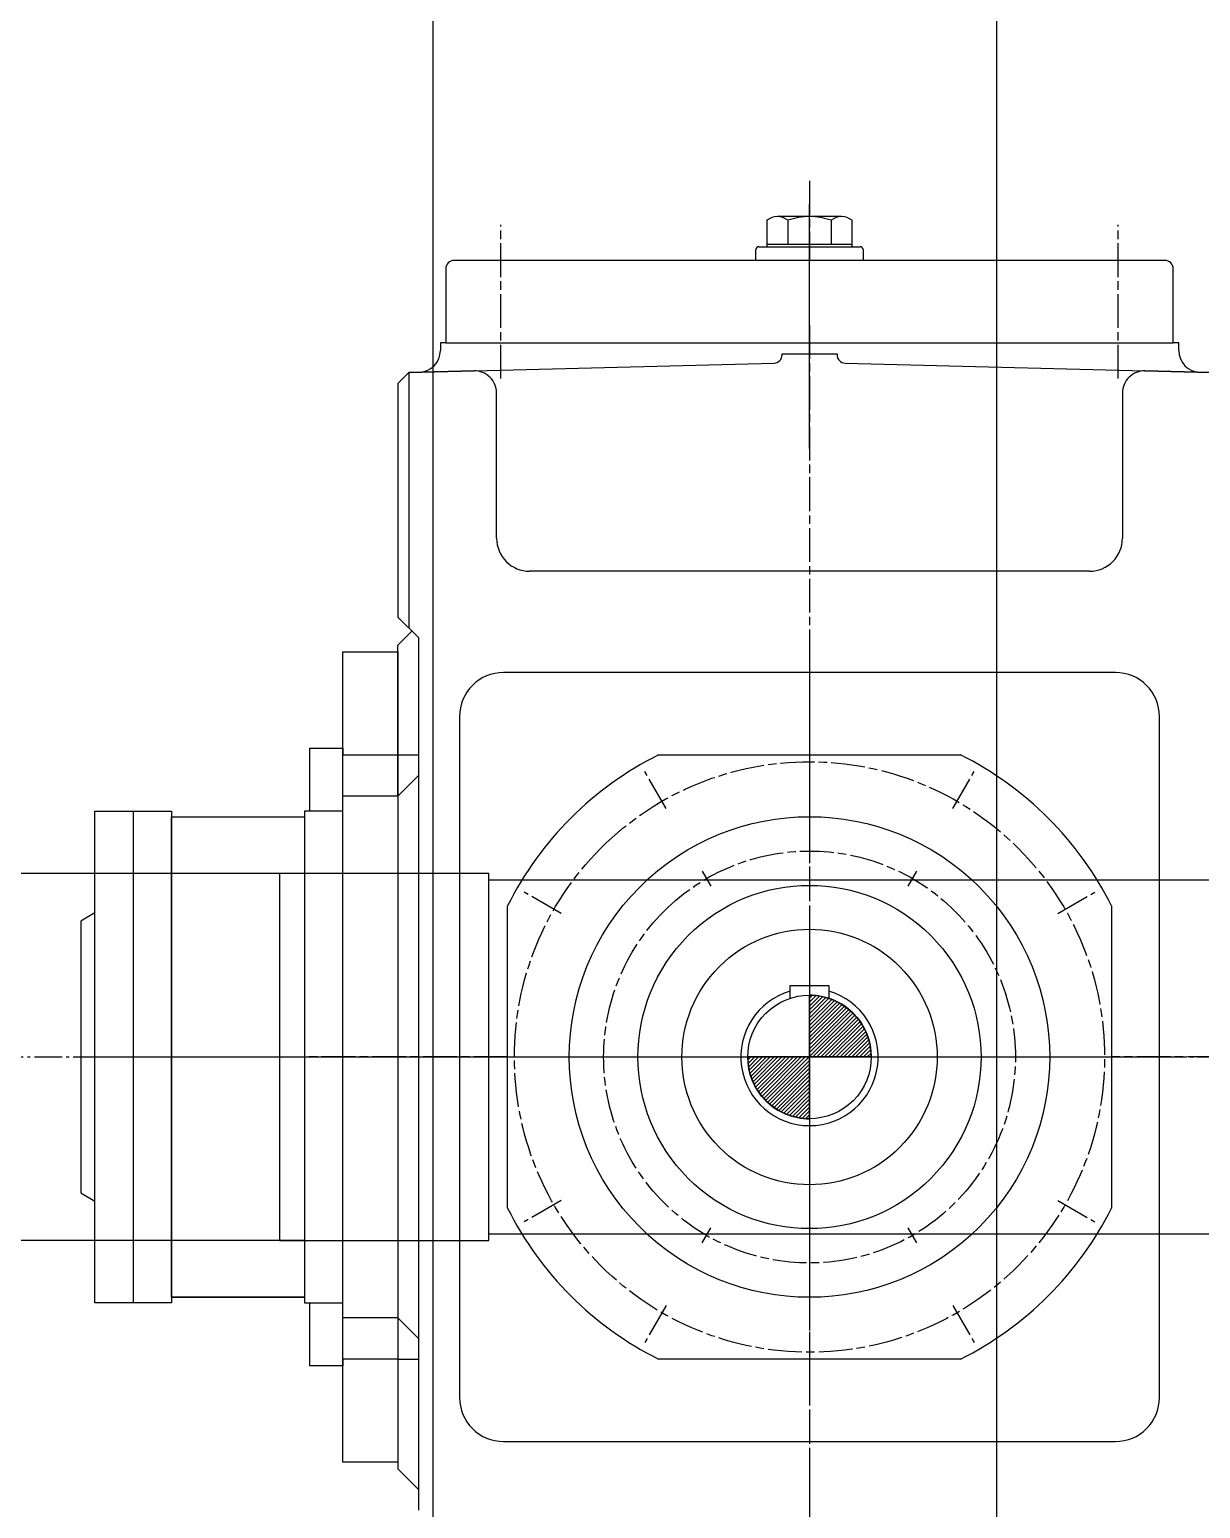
# Model space of a CAD drawing. Header units: millimetres. Extents: x -1263456 to 2767218, y -83310 to 50301.
# Drawn here: x 1104208 to 1104623, y -21890 to -21365 of the extents above; entities that cross this region are included whole.
import ezdxf

# ---------------------------------------------------------------- set-up
doc = ezdxf.new("R2010")
doc.units = ezdxf.units.MM
doc.linetypes.add('AM_DIN_G_W050', pattern=[13.75, 9.75, -1.5, 1, -1.5])
doc.linetypes.add('AM_ISO08W050', pattern=[18, 12, -1.5, 3, -1.5])
doc.layers.get('0').update_dxf_attribs({"color": 255, "lineweight": 50})
for name, color, linetype in [('11', 7, 'Continuous'), ('4', 3, 'Continuous'), ('P-AM_7', 2, 'AM_DIN_G_W050')]:
    doc.layers.add(name, color=color, linetype=linetype)
doc.layers.add('5', color=7, linetype='Continuous', lineweight=0, plot=False)
for name, color, linetype, lineweight in [('AM_0', 7, 'Continuous', 50), ('AM_7', 4, 'AM_ISO08W050', 25), ('AM_8', 1, 'Continuous', 25)]:
    doc.layers.add(name, color=color, linetype=linetype, lineweight=lineweight)

# ---------------------------------------------------------------- blocks, each defined once
blk = doc.blocks.new('gearbox with bearing')
for p, q in [((2705.767785531181, 65.10170487200958), (2481.33435910397, 65.08609271555906)), ((2884.999999999996, 0.0001145745482062921), (2884.999999999996, 21.91710238080123)), ((2884.999999999996, 0.0001145745482062921), (2884.999999999996, 21.91710238080123)), ((2884.999999999996, 0.0001145745482062921), (2863.083012193794, 0.0001145745482062921)), ((2884.999999999996, -21.91705684737826), (2884.999999999996, 0.0001145745482062921)), ((2906.916994137773, 0.0001145745482062921), (2884.999999999996, 0.0001145745482062921)), ((2705.767785531181, -65.09581777460699), (2481.33435910397, -65.08609271490423))]:
    blk.add_line(p, q)
for centre, major_axis, ratio, start_param, end_param in [((2885.00001953942, 0.0001277824048884213), (15.49764136161155, 15.49764136161155), 0.9999999999999274, 5.49778654115072, 7.068584362097203), ((2885.000075434062, 6.393078365363181e-06), (15.4977040410954, 15.4977040410954), 0.9999999999999091, 2.356189554244966, 3.926987375191069)]:
    blk.add_ellipse(centre, major_axis=major_axis, ratio=ratio, start_param=start_param, end_param=end_param)
at = {"layer": '11'}
for p, q in [((2869.908887029556, 296.7352636388387), (2869.908887029556, 287.3561558179499)), ((2896.388528152271, 298.0711879953597), (2873.611655463403, 298.0711879953597)), ((2877.314607512923, 296.7352636388387), (2877.314607512923, 288.1354144233046)), ((2892.685576102751, 296.7352636388387), (2892.685576102751, 288.1354144233046)), ((2900.09129658611, 287.3561558179499), (2900.09129658611, 296.7352636388387)), ((2866.005274701991, 282.4856486569479), (2866.005274701991, 286.3819480152888)), ((2866.979482504652, 287.3561558179499), (2903.020701111021, 287.3561558179499)), ((2900.09129658611, 288.1354144233046), (2869.908887029556, 288.1354144233046)), ((2869.908887029556, 287.3561558179499), (2900.09129658611, 287.3561558179499)), ((2903.994725298002, 286.3819480152888), (2903.994725298002, 282.4856486569479)), ((2755.93339955639, 279.563386148744), (2755.93339955639, 253.2629982486105)), ((3011.144521551087, 282.4856486569479), (2758.855662064587, 282.4856486569479)), ((2903.994725298002, 282.4856486569479), (2866.005274701991, 282.4856486569479)), ((3014.066784059283, 253.2629982486105), (3014.066784059283, 279.563386148744)), ((2754.000857209841, 253.2631755327166), (2754.000857209841, 250.6052372901759)), ((2755.93339955639, 253.2631755327166), (2754.000857209841, 253.2631755327166)), ((2755.93339955639, 253.2629982486105), (3014.066784059283, 253.2629982486105)), ((3016.029825603076, 253.2631755327166), (3014.066784059283, 253.2631755327166)), ((3016.029825603076, 250.6050600060844), (3016.029825603076, 253.2631755327166)), ((2875.273801563755, 249.3667052218516), (2894.756165781186, 249.3667052218516)), ((2875.273801563755, 249.0356651493494), (2875.273801563755, 249.3667052218516)), ((2894.756165781186, 249.3667052218516), (2894.756165781186, 249.0369124696444)), ((2742.798186113036, 242.7200836086995), (2738.902247654489, 238.8227205457515)), ((2742.798186113036, 242.7200836086995), (2872.42876527704, 246.1141117775696)), ((2765.972086550082, 243.3272246765555), (2742.798186113036, 242.7200836086995)), ((2742.798186113036, 242.7200836086995), (2742.798186113036, 152.1592863733968)), ((2897.601917535878, 246.1153590978502), (3027.231072095488, 242.7200836086995)), ((3027.231072095488, 242.7200836086995), (3004.056810758662, 243.3272246765555)), ((2738.902247654489, 238.8227205457515), (2738.917228161172, 156.040953461692)), ((2773.967827522229, 183.9803012341581), (2773.967827522229, 235.5371332636278)), ((2996.05929061391, 235.5371332636278), (2996.05929061391, 183.9803012341581)), ((2984.371652522375, 172.2910612540873), (2785.658137538459, 172.2910612540873)), ((2738.917228161172, 156.040953461692), (2746.207910256559, 148.7488467618823)), ((2738.901354902398, 146.1133856109664), (2743.872812696773, 151.0839443216828)), ((2746.207910256559, 148.7488467618823), (2746.207910256559, -160.7549871948577)), ((2719.405080214474, 143.6780402226286), (2738.886912579601, 143.6780402226286)), ((2719.405080214474, 107.1497272122069), (2719.405080214474, 143.6780402226286)), ((2738.886912579601, 143.6780402226286), (2738.886912579601, 107.1497272122069)), ((2738.901354902398, 92.53804110825877), (2738.901354902398, 146.1133856109664)), ((2885.00018361567, 136.3714848684467), (2776.389433392596, 136.3714848684467)), ((2993.609502902782, 136.3709530161432), (2885.00018361567, 136.3709530161432)), ((2760.802653065508, 120.7855972934194), (2760.802653065508, -120.7880464005866)), ((3009.194681341371, -120.7885845844576), (3009.194681341371, 120.786129145723)), ((2707.716017518538, 109.5848889848567), (2719.405080214474, 109.5848889848567)), ((2707.716017518538, 87.18097139558813), (2707.716017518538, 109.5848889848567)), ((2719.405080214474, 109.5848889848567), (2719.405080214474, 107.1497272122069)), ((2719.405080214474, 107.1497272122069), (2738.886912579601, 107.1497272122069)), ((2719.405080214474, 87.18097139558813), (2719.405080214474, 107.1497272122069)), ((2738.886912579601, 107.1497272122069), (2738.886912579601, -107.149681678784)), ((2738.901893086284, 107.1500817804044), (2746.207910256559, 107.1500817804044)), ((2831.389882486965, 107.1497272122069), (2938.610301128701, 107.1497272122069)), ((2746.207732972453, 99.84459646242613), (2738.901893086284, 92.53893386034179)), ((2738.886912579601, 92.53839567645628), (2719.405080214474, 92.53839567645628)), ((2738.901893086284, 92.53893386034179), (2738.901893086284, -92.53853375870676)), ((2631.338515572923, 87.18097139116435), (2658.612933991568, 87.18097139116435)), ((2631.338515572923, -87.18092586625426), (2631.338515572923, 87.18097139116435)), ((2644.975639305983, 87.18097139116435), (2644.975639305983, -87.18092586625426)), ((2658.612933991568, 87.18097139116435), (2658.612933991568, -87.18092586625426)), ((2658.612933991568, -85.23268754503806), (2658.612933991568, 85.23273306994815)), ((2658.612933991568, 85.23273306994815), (2705.767785531181, 85.23273306994815)), ((2719.405080216795, 87.18097139116435), (2705.767785531181, 87.18097139116435)), ((2705.767785531181, 87.18097139116435), (2705.767785531181, -87.18092586625426)), ((2705.767785531181, 85.23273306994815), (2705.767785531181, -85.23268754503806)), ((2719.405080216795, -87.18092586625426), (2719.405080216795, 87.18097139116435)), ((2696.952220335636, 65.0950675705244), (2696.952220335636, -65.09168329196109)), ((2771.207048570697, 65.0950675705244), (2696.952220335636, 65.0950675705244)), ((2771.207048570697, 62.68425741558895), (2771.207048570697, 65.0950675705244)), ((2771.207048570697, -62.68087313702563), (2771.207048570697, 62.68425741558895)), ((3073.047781236502, 62.68425741558895), (2771.207048570697, 62.68425741558895)), ((2777.850387362592, -53.61018655428779), (2777.850387362592, 53.61023208771076)), ((2992.149796253081, 53.61023208771076), (2992.149796253081, -53.61018655428779)), ((2631.338515572923, 51.13975911634043), (2626.468014743517, 48.2174902765837)), ((2626.468014743517, 48.2174902765837), (2626.468014743517, -48.21726746758213)), ((2878.181444465048, 25.32629467202059), (2891.818739150625, 25.32629467202059)), ((2878.181444465048, 20.82928079455451), (2878.181444465048, 25.32629467202059)), ((2891.818739150625, 25.32629467202059), (2891.818739150625, 20.82928079455451)), ((2626.468014743517, -48.21726746758213), (2631.338515572923, -51.13971359143034)), ((2771.207048570697, -62.68087313702563), (3073.047781236502, -62.68087313702563)), ((2771.207048570697, -65.09168329196109), (2771.207048570697, -62.68087313702563)), ((2696.952220335636, -65.09168329196109), (2771.207048570697, -65.09168329196109)), ((2658.612933991568, -87.18092586625426), (2631.338515572923, -87.18092586625426)), ((2705.767785531181, -85.23268754503806), (2658.612933991568, -85.23268754503806)), ((2658.612933991568, -85.23268754503806), (2705.767785531181, -85.23268754503806)), ((2705.767785531181, -87.18092586625426), (2719.405080216795, -87.18092586625426)), ((2707.716017518538, -109.5848434514337), (2707.716017518538, -87.18092586216517)), ((2719.405080214474, -107.149681678784), (2719.405080214474, -87.18092586216517)), ((2738.886912579601, -92.53835014303331), (2719.405080214474, -92.53835014303331)), ((2738.901354902398, -92.53853375870676), (2738.901354902398, -146.1136946457409)), ((2738.901893086284, -92.53853375870676), (2746.207732972453, -99.8441963607911)), ((2719.405080214474, -109.5848434514337), (2707.716017518538, -109.5848434514337)), ((2719.405080214474, -143.6780010207731), (2719.404902930375, -107.149681678784)), ((2738.886912579601, -107.149681678784), (2719.405080214474, -107.149681678784)), ((2719.405080214474, -107.149681678784), (2719.405080214474, -109.5848434514337)), ((2738.886912579601, -107.149681678784), (2738.886912579601, -143.6780010207731)), ((2738.901893086284, -107.149681678784), (2746.207910256559, -107.149681678784)), ((2938.610301128701, -107.149681678784), (2831.389882486965, -107.149681678784)), ((2776.388540640506, -136.3737630230899), (2993.610750223077, -136.3737630230899)), ((2738.886912579601, -143.6780010207731), (2719.405080214474, -143.6780010207731)), ((2738.901354902398, -146.1136946457409), (2746.207732972453, -153.4207881838083))]:
    blk.add_line(p, q, dxfattribs=at)
for centre, major_axis, ratio, start_param, end_param in [((2873.611747271239, 292.2710780158959), (4.101227087442316, 4.101227087442316), 0.9999999999999999, 0.09295056762660328, 1.477845759168293), ((2885.000091807833, 275.2943037999503), (16.10561125283276, 16.10561125283275), 0.9999999999998302, 0.441216574528295, 1.129579752266432), ((2896.388436344427, 292.2710780158959), (4.101227087441973, 4.101227087441973), 0.9999999999991852, 0.09295056762667857, 1.477845759167403), ((2866.979481776845, 286.3819487430883), (0.6888684289154232, 0.6888684289154232), 0.9999999999943324, 0.7853974163242414, 2.356195237258083), ((2903.020610030984, 286.3820405507868), (-0.6888035140835411, 0.6888035140835411), 0.9999999999864914, 3.926895822591562, 5.497693643508997), ((2758.855659881436, 279.5633883318951), (-2.066350092236463, 2.066350092236463), 0.9999999999950693, -0.7853989104760941, 0.7853989104760939), ((3011.14452373423, 279.5633883318951), (2.0663500922401, 2.0663500922401), 0.9999999999977728, 5.497786396699864, 7.068584217651839), ((2746.2086620304, 250.604329498412), (-5.509914089113897, 5.509914089113897), 0.999999999998578, 2.382309892251949, 3.92710731711903), ((2872.352164730972, 249.0347444122453), (-2.065909319215872, 2.065909319215873), 0.9999999999933693, 2.382415860355183, 3.92730596124915), ((2897.678011084765, 249.0362134657626), (-2.06605668687021, 2.06605668687021), 0.9999999999992792, 0.7851589296958399, 2.33014856954947), ((3023.822604789919, 250.6045531041891), (-5.510327018972594, 5.510327018972594), 0.9999999999990297, 0.7853331157580081, 2.330051593007626), ((2766.174947071861, 235.5369850560674), (5.510398612432853, 5.510398612432853), 0.9999999999991425, 5.497806162110213, 7.094617931274144), ((3003.853150889361, 235.536025675261), (5.511091508039058, 5.511091508039057), 0.9999999999999589, 0.7592643806103659, 2.356052379823377), ((2785.657593787622, 183.9808275187097), (-8.265913005142272, 8.265913005142274), 0.9999999999989084, 0.7854431843624252, 2.356241005308047), ((2984.370860310864, 183.9794915583625), (-8.264968348557419, 8.264968348557419), 0.9999999999985536, 2.356262267599636, 3.927060088547389), ((2776.388975372724, 120.7851625618641), (-11.02119420149347, 11.02119420149347), 0.9999999999994262, -0.7854275494109173, 0.7853702715354598), ((2993.609691829919, 120.7859635049244), (11.02025176890306, 11.02025176890306), 0.9999999999998758, 5.497797772008575, 7.068595592955294), ((2885.000203459869, -8.888532465789467e-05), (-84.72056894442359, 84.7205689444236), 0.9999999999997691, -0.3214861900243444, 0.321486190022348), ((2884.999980155797, -8.888532465789467e-05), (84.72056894442358, 84.72056894442358), 0.9999999999999739, 5.961699117157286, 6.604671497203842), ((2884.999999999996, 0.0001145745482062921), (60.26869235533555, 60.26869235533555), 0.999999999999807, 5.497787143782041, 11.78097245096163), ((2884.999999999996, 0.0001145745482062921), (-43.04911777453452, 43.04911777453452), 0.9999999999999982, 3.926990816987242, 10.21017612416683), ((2884.999999999996, 0.0001145745482062921), (-32.02848169701335, 32.02848169701335), 0.9999999999998684, 3.926990816987307, 10.21017612416689), ((2885.000091807833, 0.0001186808658530936), (17.21949362325234, 17.21949362325233), 0.9999999999998445, 1.069195512641933, 6.784786121332393), ((2884.999999999996, 0.0001145745482062921), (15.49765070096956, 15.49765070096956), 0.9999999999995891, 5.497787143781933, 11.78097245096152), ((2885.000203459869, 0.0001344187476206571), (84.72056894442358, 84.72056894442358), 0.9999999999997702, 2.820106463567445, 3.463078843614137), ((2884.999980155797, 0.0001344187476206571), (84.72056894448694, 84.72056894448693), 0.9999999999991666, 4.390902790360691, 5.033875170406731), ((2776.388443520536, -120.7879725681414), (11.02081812104573, 11.02081812104573), 0.9999999999991672, 2.356199227355912, 3.92699704830265), ((2993.61013820623, -120.7892198869813), (-11.01993614172341, 11.01993614172341), 0.9999999999996296, 2.35623376095176, 3.927031581899036)]:
    blk.add_ellipse(centre, major_axis=major_axis, ratio=ratio, start_param=start_param, end_param=end_param, dxfattribs=at)
at = {"layer": '4'}
blk.add_line((2884.999999999996, 215.7605914038868), (2884.999999999996, 302.4545247734786), dxfattribs=at)
at = {"layer": '5'}
for p, q in [((2906.916994137773, 0.04505609460466076), (2906.872046286142, -6.904112524352968e-05)), ((2884.999999999996, -21.87193171164836), (2884.95505847994, -21.91705684737826))]:
    blk.add_line(p, q, dxfattribs=at)
at = {"layer": 'AM_7'}
for p, q in [((2884.999999999996, 310.7343381940591), (2884.999999999996, 282.4856486569479)), ((2775.415048305829, 240.5998480499111), (2775.415048305829, 295.1487988556473)), ((2884.999999999996, 240.5998480499111), (2884.999999999996, 295.1487988556473)), ((2884.999999999996, 240.5998480499111), (2884.999999999996, 295.1487988556473)), ((2994.584958025731, 240.5998480499111), (2994.584958025731, 295.1487988556473)), ((2884.999999999996, 253.2629982486105), (2884.999999999996, 282.4856486569479)), ((2885.000189947252, 259.5947506320663), (2884.999999999996, 107.1497272122069)), ((2884.999999999996, 107.1497272122069), (2884.999999999996, 84.7515143720957)), ((2834.104000795345, 88.15464101437829), (2826.554692851878, 101.2302806676453)), ((2935.896182820321, 88.15464101437829), (2943.445313479682, 101.2302806676453)), ((2884.999999999996, 85.23273307437194), (2884.999999999996, -85.23268754094897)), ((2846.949728293581, 65.90518853122194), (2849.99381663826, 60.63284162497439)), ((2920.006366977406, 60.63284162497439), (2923.050455322085, 65.90518853122194)), ((2796.845473560377, 50.89611377932306), (2783.769833907132, 58.44524443869886)), ((2973.154710055289, 50.89611377932306), (2986.230349708534, 58.44524443869886)), ((2777.850387362592, 0.0001145745482062921), (2707.244017589608, 0.0001145745482062921)), ((2777.850387362592, 0.0001145745482062921), (2800.027786521056, 0.0001145745482062921)), ((2799.767381500369, 0.0001145745482062921), (2970.232802115297, 0.0001145745482062921)), ((2969.780126153575, 0.0001145745482062921), (2992.149796253081, 0.0001145745482062921)), ((3031.113454651746, 0.0001145745482062921), (2992.149796253081, 0.0001145745482062921)), ((2796.845473560377, -50.8960682459001), (2783.769833907132, -58.4451989052759)), ((2973.154710055289, -50.8960682459001), (2986.230349708534, -58.4451989052759)), ((2846.949728293581, -65.90514299779898), (2849.99381663826, -60.63261247587798)), ((2923.050455322085, -65.90514299779898), (2920.006366977406, -60.63261247587798)), ((2834.104000795345, -88.15459548095532), (2826.554692851878, -101.2302351342223)), ((2884.999999999996, -85.05825264696614), (2884.999999999996, -107.149681678784)), ((2935.896182820321, -88.15459548095532), (2943.445313479682, -101.2302351342223)), ((2885.00018361567, -107.149681678784), (2885.00018361567, -285.4073970951722))]:
    blk.add_line(p, q, dxfattribs=at)
for major_axis, ratio, start_param, end_param in [((-74.04442365356955, 74.04442365356958), 0.99999999999999, 3.926990816987247, 10.21017612416683), ((-51.65896998287923, 51.65896998287923), 0.9999999999999749, 3.926990816987254, 10.21017612416684)]:
    blk.add_ellipse((2884.999999999996, 0.0001145745482062921), major_axis=major_axis, ratio=ratio, start_param=start_param, end_param=end_param, dxfattribs=at)
at = {"layer": 'AM_8'}
for p, q in [((2884.999999999996, 20.82838804247149), (2886.062856185617, 21.89123789651785)), ((2887.340631356416, 21.79171186753956), (2884.999999999996, 19.4509032269998)), ((2884.999999999996, 18.07360202721611), (2888.553488887719, 21.62690729927272)), ((2889.709089985397, 21.40520719716733), (2884.999999999996, 16.69612354332639)), ((2884.999999999996, 15.31863872786926), (2890.813323014296, 21.13195541060122)), ((2891.870999971496, 20.81215388391865), (2884.999999999996, 13.94116024397954)), ((2884.999999999996, 12.56385271261388), (2892.885520912812, 20.44936729386973)), ((2893.860083283678, 20.04627389674715), (2884.999999999996, 11.18637422872416)), ((2884.999999999996, 9.808889413267025), (2894.796656203947, 19.60554561723256)), ((2895.697557030104, 19.12896162792458), (2884.999999999996, 8.431588213468785)), ((2884.999999999996, 7.054109729579068), (2896.56403308245, 18.61795919638826)), ((2897.397338012848, 18.07377931132214), (2884.999999999996, 5.67662491412193)), ((2884.999999999996, 4.299146430232213), (2898.198174626134, 17.49749834049726)), ((2898.967802905758, 16.88964180466428), (2884.999999999996, 2.921838898866554)), ((2884.999999999996, 1.544360414976836), (2899.706216520146, 16.2505769351701)), ((2900.414130937275, 15.58082925272174), (2884.999999999996, 0.1668819310871186)), ((2886.210540174809, -6.904112524352968e-05), (2901.091014304842, 14.8805823730363)), ((2901.737569427689, 14.14966534357518), (2887.588018658698, -6.904112524352968e-05)), ((2888.965326190057, -6.904112524352968e-05), (2902.353093500973, 13.38752731728891)), ((2902.937225624908, 12.59417462575948), (2890.342804673939, -6.904112524352968e-05)), ((2891.720283157829, -6.904112524352968e-05), (2903.489250331517, 11.76889813259186)), ((2904.008281200291, 10.9106278015679), (2893.097767973293, -6.904112524352968e-05)), ((2894.475246457176, -6.904112524352968e-05), (2904.493425479126, 10.01828726494568)), ((2904.942897663848, 9.090451918309554), (2895.852553988534, -6.904112524352968e-05)), ((2897.230032472424, -6.904112524352968e-05), (2905.355266818497, 8.125342589075444)), ((2905.728038302466, 7.120635589148151), (2898.6073336722, -6.904112524352968e-05)), ((2899.984818487665, -6.904112524352968e-05), (2906.058723806756, 6.073836277981172)), ((2906.343385091652, 4.981196363078197), (2901.362296971554, -6.904112524352968e-05)), ((2902.739781787011, -6.904112524352968e-05), (2906.578286527834, 3.838619315385586)), ((2906.757362466367, 2.640210438446957), (2904.117260270901, -6.904112524352968e-05)), ((2905.49456780226, -6.904112524352968e-05), (2906.873654506217, 1.379017662839033)), ((2863.10887667807, -1.062918895186158), (2864.171549248018, -6.904112524352968e-05)), ((2865.549027731908, -6.904112524352968e-05), (2863.208402707063, -2.340700397558976)), ((2863.373029991217, -3.553551597287878), (2866.926512547365, -6.904112524352968e-05)), ((2868.303991031255, -6.904112524352968e-05), (2863.594907377421, -4.708975410860148)), ((2863.867975548306, -5.813208439765731), (2869.681298562613, -6.904112524352968e-05)), ((2871.058777046495, -6.904112524352968e-05), (2864.187960690677, -6.870885396958329)), ((2864.550747280718, -7.885583622381091), (2872.43626186196, -6.904112524352968e-05)), ((2873.81374034585, -6.904112524352968e-05), (2864.953663393742, -8.859968709148234)), ((2865.394391673257, -9.796718913523364), (2875.191041545626, -6.904112524352968e-05)), ((2876.56852636109, -6.904112524352968e-05), (2865.870969330983, -10.69761973968707)), ((2866.381978094101, -11.56391850793443), (2877.946004844973, -6.904112524352968e-05)), ((2879.323312376331, -6.904112524352968e-05), (2866.92615797916, -12.39722343832545)), ((2867.502616234084, -13.19823733571684), (2880.700790860221, -6.904112524352968e-05)), ((2882.078275675678, -6.904112524352968e-05), (2868.110472769917, -13.96786561535555)), ((2868.749360355319, -14.70627922973654), (2883.455754159568, -6.904112524352968e-05)), ((2884.833055359351, -6.904112524352968e-05), (2869.419108037746, -15.41401636275987)), ((2870.119348585857, -16.09107701444009), (2884.999999999996, -1.210425600263989)), ((2884.999999999996, -2.587904084153706), (2870.850449231006, -16.73745485318068)), ((2871.612409973186, -17.35297892647213), (2884.999999999996, -3.965388899625395)), ((2884.999999999996, -5.342867383515113), (2872.405762664708, -17.93711105039984)), ((2873.231032826301, -18.48914208859787), (2884.999999999996, -6.720168583298801)), ((2884.999999999996, -8.09765339877049), (2874.089486772998, -19.00835024146363)), ((2874.981827309621, -19.4933109046251), (2884.999999999996, -9.475131882645655)), ((2884.999999999996, -10.85261669811734), (2875.90966265625, -19.94296037346066)), ((2876.874771985498, -20.35532952810172), (2884.999999999996, -12.22991789790103)), ((2884.999999999996, -13.60740271337272), (2877.879301701305, -20.7281010120787)), ((2878.926278296578, -21.05860923226282), (2884.999999999996, -14.98488119726244)), ((2884.999999999996, -16.36218239704613), (2880.018918211474, -21.34344780124957)), ((2881.161495259174, -21.57834923744667), (2884.999999999996, -17.73966721250326)), ((2884.999999999996, -19.11714569639298), (2882.359726851999, -21.75742517597973)), ((2883.620913296032, -21.87353993172292), (2884.999999999996, -20.49463051186467))]:
    blk.add_line(p, q, dxfattribs=at)
at = {"layer": 'P-AM_7'}
for p, q in [((2884.999999999996, 150), (2884.999999999996, -1019.999999997061)), ((2885.000078376415, 147.529006188066), (2885.000078376415, -844.5404800610268)), ((2632.249082057202, 6.389207555912435e-06), (3016.907890004211, 6.389207555912435e-06)), ((2637.839813475763, 0), (3179.639813475751, 0))]:
    blk.add_line(p, q, dxfattribs=at)
blk = doc.blocks.new('gbe')
at = {"layer": '11'}
blk.add_blockref('gearbox with bearing', (0, 0), dxfattribs=at)
blk = doc.blocks.new('Bucket elevator123451')
at = {"layer": 'AM_0'}
blk.add_blockref('gbe', (1126599.527551968, -20429.71593141447), dxfattribs=at)
blk = doc.blocks.new('wew1333')
at = {"layer": 'AM_8'}
for p, q in [((352417.2319601715, 123397.3602888077, -0.0004986899928898225), (352417.2319601714, 113598.2582130038, -9.906465179532427)), ((352617.2319601715, 123397.3602888077, -0.0004986899928898225), (352617.2319601714, 113786.7841059527, -9.906465179532427))]:
    blk.add_line(p, q, dxfattribs=at)

msp = doc.modelspace()

# ---------------------------------------------------------------- linework, layer by layer
at = {"layer": 'P-AM_7'}
msp.add_line((1103109.527551969, -21729.71579619117, 0.09272660515210206), (1104834.527551969, -21729.71579619117, 0.09272660515210206), dxfattribs=at)

# ---------------------------------------------------------------- block references
at = {"layer": 'AM_0'}
for name, p in [('wew1333', (751933.5978830792, -139327.0760854777, 0.0004715595001342247)), ('Bucket elevator123451', (-24999.99999999884, -1299.999864779622, 0.09272660515119263))]:
    msp.add_blockref(name, p, dxfattribs=at)

doc.saveas('drawing.dxf')
